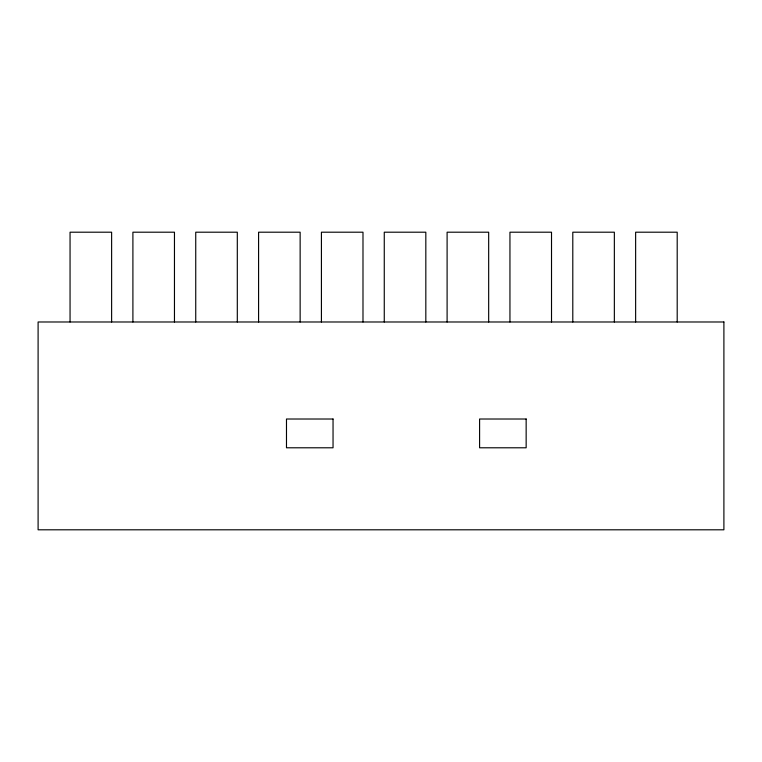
<?xml version="1.0" encoding="UTF-8"?>
<svg xmlns="http://www.w3.org/2000/svg" width="762" height="762" viewBox="0 0 762 762"><rect width="100%" height="100%" fill="white"/><g stroke="black" fill="none" stroke-linecap="round" stroke-linejoin="round"><path stroke-width="1.14" d="M677.199 321.983L677.199 232.2L635.632 232.2L635.632 321.983M614.353 321.983L614.353 232.2L572.795 232.2L572.795 321.983M551.517 321.983L551.517 232.2L509.949 232.2L509.949 321.983M488.671 321.983L488.671 232.2L447.103 232.2L447.103 321.983M425.825 321.983L425.825 232.2L384.267 232.2L384.267 321.983M362.988 321.983L362.988 232.2L321.421 232.2L321.421 321.983M300.142 321.983L300.142 232.2L258.585 232.2L258.585 321.983M237.306 321.983L237.306 232.2L195.739 232.2L195.739 321.983M174.46 321.983L174.46 232.2L132.902 232.2L132.902 321.983M111.623 321.983L111.623 232.2L70.056 232.2L70.056 321.983M723.9 321.983L38.1 321.983L38.1 529.8L723.9 529.8L723.9 321.983M333.042 419.014L286.483 419.014L286.483 447.789L333.042 447.789L333.042 419.014M526.151 419.014L479.593 419.014L479.593 447.789L526.151 447.789L526.151 419.014"/></g></svg>
